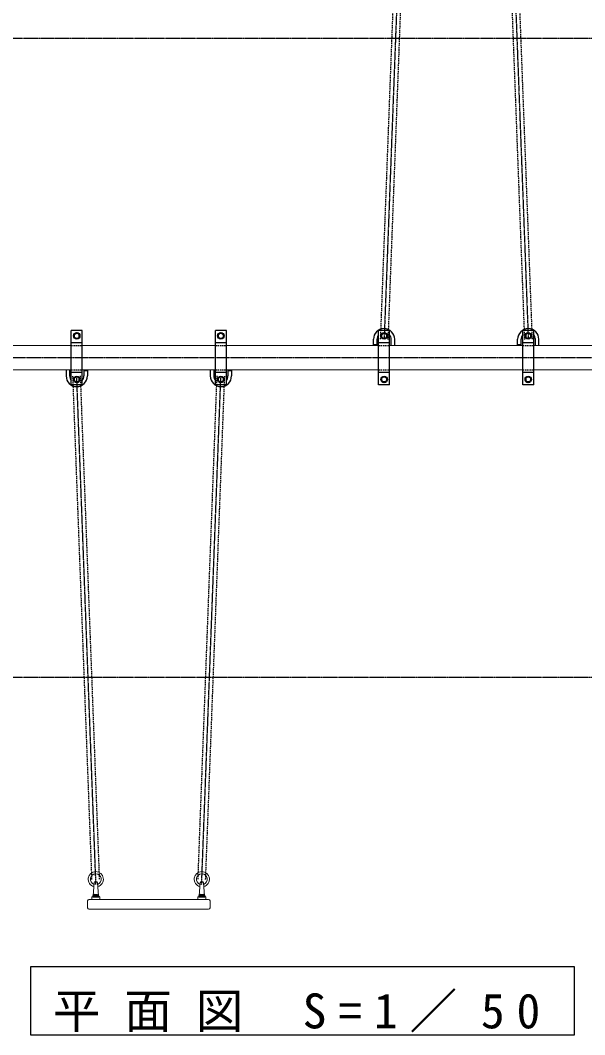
# Model space of a CAD drawing. Units: millimetres, scale not verified, with parts at other scales. Extents: x -35408 to 0, y -49934 to 13350.
# Drawn here: x -17312 to -15238, y 7511 to 11240 of the extents above; entities that cross this region are included whole.
import ezdxf

# ---------------------------------------------------------------- set-up
doc = ezdxf.new("R2010")
doc.units = ezdxf.units.MM
doc.linetypes.add('USER2', pattern=[6, 3, -1, 1, -1])
doc.linetypes.add('USER4', pattern=[8, 5, -3])
doc.layers.add('線', color=2, linetype='Continuous', lineweight=25)
doc.layers.add('補助', color=2, linetype='Continuous', lineweight=25)
doc.styles.add('ＭＳ ゴシック', font='')
doc.styles.get('ＭＳ ゴシック').set_extended_font_data('MS Gothic')

msp = doc.modelspace()

# ---------------------------------------------------------------- linework, layer by layer
at = {"layer": '線', "color": 20, "linetype": 'USER2'}
for p, q in [((-15904.245, 11937.402), (-15975, 10067.5)), ((-15515.755, 11937.402), (-15445, 10067.5)), ((-18300, 11175), (-14250, 11175)), ((-17515, 10000), (-15035, 10000)), ((-17034.245, 8062.598), (-17105, 9932.5)), ((-16645.755, 8062.598), (-16575, 9932.5)), ((-18300, 8825), (-14250, 8825))]:
    msp.add_line(p, q, dxfattribs=at)
at = {"layer": '線', "color": 4, "linetype": 'USER4'}
for p, q in [((-15918.99, 11917.979), (-15988.99, 10068.029)), ((-15891.01, 11916.921), (-15961.01, 10066.971)), ((-15528.99, 11916.921), (-15458.99, 10066.971)), ((-15501.01, 11917.979), (-15431.01, 10068.029)), ((-17125, 10044.55), (-17085, 10044.55)), ((-16595, 10044.55), (-16555, 10044.55)), ((-15995, 10044.55), (-15955, 10044.55)), ((-15465, 10044.55), (-15425, 10044.55)), ((-17125, 9955.45), (-17085, 9955.45)), ((-17048.99, 8082.021), (-17118.99, 9931.971)), ((-17021.01, 8083.079), (-17091.01, 9933.029)), ((-16658.99, 8083.079), (-16588.99, 9933.029)), ((-16631.01, 8082.021), (-16561.01, 9931.971)), ((-16595, 9955.45), (-16555, 9955.45)), ((-15995, 9955.45), (-15955, 9955.45)), ((-15465, 9955.45), (-15425, 9955.45))]:
    msp.add_line(p, q, dxfattribs=at)
at = {"layer": '線'}
for p, q in [((-17085, 10100), (-17125, 10100)), ((-17125, 9900), (-17125, 10100)), ((-17105, 10090.993), (-17114.5, 10085.508)), ((-17114.5, 10085.508), (-17114.5, 10074.539)), ((-17114.5, 10074.539), (-17105, 10069.054)), ((-17095.5, 10085.508), (-17105, 10090.993)), ((-17105, 10069.054), (-17095.5, 10074.539)), ((-17095.5, 10074.539), (-17095.5, 10085.508)), ((-17085, 9900), (-17085, 10100)), ((-16555, 10100), (-16595, 10100)), ((-16595, 9900), (-16595, 10100)), ((-16575, 10090.993), (-16584.5, 10085.508)), ((-16584.5, 10085.508), (-16584.5, 10074.539)), ((-16584.5, 10074.539), (-16575, 10069.054)), ((-16565.5, 10085.508), (-16575, 10090.993)), ((-16575, 10069.054), (-16565.5, 10074.539)), ((-16565.5, 10074.539), (-16565.5, 10085.508)), ((-16555, 9900), (-16555, 10100)), ((-15955, 10100), (-15995, 10100)), ((-15995, 9900), (-15995, 10100)), ((-15975, 10090.993), (-15984.5, 10085.508)), ((-15984.5, 10085.508), (-15984.5, 10074.539)), ((-15984.5, 10074.539), (-15975, 10069.054)), ((-15965.5, 10085.508), (-15975, 10090.993)), ((-15975, 10069.054), (-15965.5, 10074.539)), ((-15965.5, 10074.539), (-15965.5, 10085.508)), ((-15955, 9900), (-15955, 10100)), ((-15425, 10100), (-15465, 10100)), ((-15465, 9900), (-15465, 10100)), ((-15445, 10090.993), (-15454.5, 10085.508)), ((-15454.5, 10085.508), (-15454.5, 10074.539)), ((-15454.5, 10074.539), (-15445, 10069.054)), ((-15435.5, 10085.508), (-15445, 10090.993)), ((-15445, 10069.054), (-15435.5, 10074.539)), ((-15435.5, 10074.539), (-15435.5, 10085.508)), ((-15425, 9900), (-15425, 10100)), ((-17087, 10054.281), (-17123, 10054.281)), ((-16557, 10054.281), (-16593, 10054.281)), ((-16014, 10044.55), (-16014, 10067.5)), ((-16001, 10047.5), (-16014, 10047.5)), ((-16001, 10044.55), (-16001, 10067.5)), ((-15957, 10054.281), (-15993, 10054.281)), ((-15949, 10044.55), (-15949, 10067.5)), ((-15936, 10044.55), (-15936, 10067.5)), ((-15484, 10044.55), (-15484, 10067.5)), ((-15471, 10047.5), (-15484, 10047.5)), ((-15471, 10044.55), (-15471, 10067.5)), ((-15427, 10054.281), (-15463, 10054.281)), ((-15419, 10044.55), (-15419, 10067.5)), ((-15406, 10044.55), (-15406, 10067.5)), ((-17144, 9955.45), (-17144, 9932.5)), ((-17131, 9955.45), (-17131, 9932.5)), ((-17087, 9945.719), (-17123, 9945.719)), ((-17105, 9930.993), (-17114.5, 9925.508)), ((-17114.5, 9925.508), (-17114.5, 9914.539)), ((-17095.5, 9925.508), (-17105, 9930.993)), ((-17095.5, 9914.539), (-17095.5, 9925.508)), ((-17079, 9955.45), (-17079, 9932.5)), ((-17079, 9952.5), (-17066, 9952.5)), ((-17066, 9955.45), (-17066, 9932.5)), ((-16614, 9955.45), (-16614, 9932.5)), ((-16601, 9955.45), (-16601, 9932.5)), ((-16557, 9945.719), (-16593, 9945.719)), ((-16575, 9930.993), (-16584.5, 9925.508)), ((-16584.5, 9925.508), (-16584.5, 9914.539)), ((-16565.5, 9925.508), (-16575, 9930.993)), ((-16565.5, 9914.539), (-16565.5, 9925.508)), ((-16549, 9955.45), (-16549, 9932.5)), ((-16549, 9952.5), (-16536, 9952.5)), ((-16536, 9955.45), (-16536, 9932.5)), ((-15957, 9945.719), (-15993, 9945.719)), ((-15975, 9930.993), (-15984.5, 9925.508)), ((-15984.5, 9925.508), (-15984.5, 9914.539)), ((-15965.5, 9925.508), (-15975, 9930.993)), ((-15965.5, 9914.539), (-15965.5, 9925.508)), ((-15427, 9945.719), (-15463, 9945.719)), ((-15445, 9930.993), (-15454.5, 9925.508)), ((-15454.5, 9925.508), (-15454.5, 9914.539)), ((-15435.5, 9925.508), (-15445, 9930.993)), ((-15435.5, 9914.539), (-15435.5, 9925.508)), ((-17085, 9900), (-17125, 9900)), ((-17114.5, 9914.539), (-17105, 9909.054)), ((-17105, 9909.054), (-17095.5, 9914.539)), ((-16555, 9900), (-16595, 9900)), ((-16584.5, 9914.539), (-16575, 9909.054)), ((-16575, 9909.054), (-16565.5, 9914.539)), ((-15955, 9900), (-15995, 9900)), ((-15984.5, 9914.539), (-15975, 9909.054)), ((-15975, 9909.054), (-15965.5, 9914.539)), ((-15425, 9900), (-15465, 9900)), ((-15454.5, 9914.539), (-15445, 9909.054)), ((-15445, 9909.054), (-15435.5, 9914.539)), ((-17045.75, 8020.55), (-17024.25, 8020.55)), ((-17045.75, 8020.55), (-17045.75, 8017.55)), ((-17045.537, 8021.55), (-17045.537, 8020.55)), ((-17045.537, 8021.55), (-17024.537, 8021.55)), ((-17045.537, 8020.55), (-17024.537, 8020.55)), ((-17040.037, 8026.35), (-17030.037, 8026.35)), ((-17025.389, 8017.55), (-17026.193, 8020.55)), ((-17024.25, 8017.55), (-17025.054, 8020.55)), ((-17024.537, 8021.55), (-17024.537, 8020.55)), ((-17024.25, 8020.55), (-17024.25, 8017.55)), ((-16655.75, 8020.55), (-16634.25, 8020.55)), ((-16655.75, 8020.55), (-16655.75, 8017.55)), ((-16655.537, 8021.55), (-16655.537, 8020.55)), ((-16655.537, 8021.55), (-16634.537, 8021.55)), ((-16655.537, 8020.55), (-16634.537, 8020.55)), ((-16650.037, 8026.35), (-16640.037, 8026.35)), ((-16635.389, 8017.55), (-16636.193, 8020.55)), ((-16634.25, 8017.55), (-16635.054, 8020.55)), ((-16634.537, 8021.55), (-16634.537, 8020.55)), ((-16634.25, 8020.55), (-16634.25, 8017.55)), ((-17045.75, 8017.55), (-17024.25, 8017.55)), ((-16655.75, 8017.55), (-16634.25, 8017.55))]:
    msp.add_line(p, q, dxfattribs=at)
at = {"layer": '線', "color": 7, "lineweight": 13}
for p, q in [((-17350, 10044.55), (-17125, 10044.55)), ((-17085, 10044.55), (-16595, 10044.55)), ((-16555, 10044.55), (-15995, 10044.55)), ((-15955, 10044.55), (-15465, 10044.55)), ((-15425, 10044.55), (-15200, 10044.55)), ((-17350, 9955.45), (-17125, 9955.45)), ((-17085, 9955.45), (-16595, 9955.45)), ((-16555, 9955.45), (-15995, 9955.45)), ((-15955, 9955.45), (-15465, 9955.45)), ((-15425, 9955.45), (-15200, 9955.45)), ((-17044.712, 8021.239), (-17040.982, 8069.017)), ((-17025.288, 8021.239), (-17029.018, 8069.017)), ((-16654.712, 8021.239), (-16650.982, 8069.017)), ((-16635.288, 8021.239), (-16639.018, 8069.017)), ((-17065, 8002.55), (-17065, 7977.55)), ((-17060, 8007.55), (-16620, 8007.55)), ((-17050, 8008.75), (-17050, 8016.35)), ((-17048.8, 8017.55), (-17021.2, 8017.55)), ((-17048.8, 8007.55), (-17021.2, 8007.55)), ((-17020, 8008.75), (-17020, 8016.35)), ((-16660, 8008.75), (-16660, 8016.35)), ((-16658.8, 8017.55), (-16631.2, 8017.55)), ((-16658.8, 8007.55), (-16631.2, 8007.55)), ((-16630, 8008.75), (-16630, 8016.35)), ((-16615, 8002.55), (-16615, 7977.55)), ((-17060, 7972.55), (-16620, 7972.55))]:
    msp.add_line(p, q, dxfattribs=at)
at = {"layer": '線'}
for centre, radius in [((-17105, 10080.024), 12), ((-17105, 10080.024), 9.5), ((-16575, 10080.024), 12), ((-16575, 10080.024), 9.5), ((-15975, 10080.024), 12), ((-15975, 10080.024), 9.5), ((-15445, 10080.024), 12), ((-15445, 10080.024), 9.5), ((-17105, 9920.024), 12), ((-17105, 9920.024), 9.5), ((-16575, 9920.024), 12), ((-16575, 9920.024), 9.5), ((-15975, 9920.024), 12), ((-15975, 9920.024), 9.5), ((-15445, 9920.024), 12), ((-15445, 9920.024), 9.5)]:
    msp.add_circle(centre, radius, dxfattribs=at)
for centre, radius, start, end in [((-15975, 10067.5), 39, 0, 180), ((-15975, 10067.5), 26, 140.28486, 180), ((-15975, 10067.5), 26, 0, 39.71514), ((-15445, 10067.5), 39, 0, 180), ((-15445, 10067.5), 26, 140.28486, 180), ((-15445, 10067.5), 26, 0, 39.71514), ((-17105, 9932.5), 39, 180, 0), ((-17105, 9932.5), 26, 180, 219.71514), ((-17105, 9932.5), 26, 320.28486, 0), ((-16575, 9932.5), 39, 180, 0), ((-16575, 9932.5), 26, 180, 219.71514), ((-16575, 9932.5), 26, 320.28486, 0), ((-17035.037, 8015.07), 12.339, 113.90552, 148.31866), ((-17035.037, 8015.07), 12.339, 31.68134, 66.09448), ((-16645.037, 8015.07), 12.339, 113.90552, 148.31866), ((-16645.037, 8015.07), 12.339, 31.68134, 66.09448)]:
    msp.add_arc(centre, radius, start, end, dxfattribs=at)
at = {"layer": '線', "color": 7, "lineweight": 13}
for centre, radius, start, end in [((-17035, 8082.55), 28, 284.56426, 255.43574), ((-17035, 8082.55), 20, 288.67646, 251.32354), ((-16645, 8082.55), 28, 284.56426, 255.43574), ((-16645, 8082.55), 20, 288.67646, 251.32354), ((-17035, 8068.55), 6, 4.46422, 175.53578), ((-16645, 8068.55), 6, 4.46422, 175.53578), ((-17048.7, 8021.55), 4, 270, 355.53578), ((-17021.3, 8021.55), 4, 184.46422, 270), ((-16658.7, 8021.55), 4, 270, 355.53578), ((-16631.3, 8021.55), 4, 184.46422, 270), ((-17060, 8002.55), 5, 90, 180), ((-17048.8, 8016.35), 1.2, 90, 180), ((-17048.8, 8008.75), 1.2, 180, 270), ((-17021.2, 8016.35), 1.2, 0, 90), ((-17021.2, 8008.75), 1.2, 270, 0), ((-16658.8, 8016.35), 1.2, 90, 180), ((-16658.8, 8008.75), 1.2, 180, 270), ((-16631.2, 8016.35), 1.2, 0, 90), ((-16631.2, 8008.75), 1.2, 270, 0), ((-16620, 8002.55), 5, 0, 90), ((-17060, 7977.55), 5, 180, 270), ((-16620, 7977.55), 5, 270, 0)]:
    msp.add_arc(centre, radius, start, end, dxfattribs=at)
at = {"layer": '補助'}
msp.add_lwpolyline([(-17275, 7760.829), (-17275, 7510.829), (-15275, 7510.829), (-15275, 7760.829)], close=True, dxfattribs=at)

# ---------------------------------------------------------------- texts
at = {"layer": '補助', "insert": (-16275, 7519.162), "char_height": 128.3, "attachment_point": 8, "style": 'ＭＳ ゴシック'}
msp.add_mtext('\\T1.5;平面図\\~S=1／50', dxfattribs=at)

doc.saveas('drawing.dxf')
